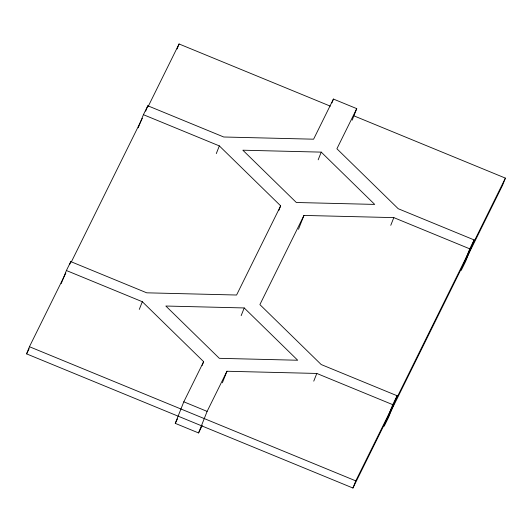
<?xml version="1.0" encoding="UTF-8"?>
<svg xmlns="http://www.w3.org/2000/svg" width="532" height="532" viewBox="0 0 532 532"><rect width="100%" height="100%" fill="white"/><g stroke="black" fill="none" stroke-linecap="round" stroke-linejoin="round"><path stroke-width="0.8" d="M353.368 115.617L505.4 178.12L502.56 185.282L352.935 488.03L26.6 353.88L29.44 346.718L65.835 273.076M61.213 283.603L66.4 270.515L70.803 261.611L146.726 292.819L236.58 295.021L280.657 205.844L219.337 145.901L143.414 114.686L138.227 127.773M69.579 264.69L70.803 261.611M145.675 111.175L147.816 105.782L223.739 136.997L313.594 139.191L333.431 99.058L356.739 108.641L352.164 120.185M177.076 48.984L179.065 43.97L330.332 106.154M139.278 309.425L142.323 301.724L66.4 270.515M216.291 153.595L219.337 145.901M202.24 425.507L198.569 432.942L175.261 423.359L183.806 401.806L203.643 361.674L142.323 301.724M202.113 365.517L203.643 361.674M278.821 210.466L280.657 205.844M241.162 315.649L244.215 307.948L165.838 306.033L219.317 358.322L297.694 360.237L244.215 307.948M198.569 432.942L207.114 411.389L226.951 371.25L316.806 373.451L392.729 404.659L397.131 395.755L321.202 364.546L259.889 304.603L303.965 215.427L393.82 217.621L469.743 248.836L474.145 239.932L398.215 208.717L336.902 148.774L356.739 108.641M331.908 102.909L333.431 99.058M222.369 382.801L226.951 371.25M318.176 159.819L321.228 152.125L242.851 150.21L296.331 202.493L374.708 204.414L321.228 152.125M298.472 229.285L303.965 215.427M313.754 381.151L316.806 373.451M390.767 225.322L393.82 217.621M352.935 488.03L355.775 480.868L505.4 178.12M392.729 404.659L384.184 426.218L388.586 417.314L397.131 395.755M469.743 248.836L461.197 270.389L465.6 261.485L474.145 239.932M143.414 114.686L147.816 105.782M71.348 261.917L142.303 118.357M148.189 106.453L179.065 43.97M26.6 353.88L29.174 348.673M175.261 423.359L177.462 418.903M183.806 401.806L207.114 411.389M29.44 346.718L355.775 480.868"/></g></svg>
